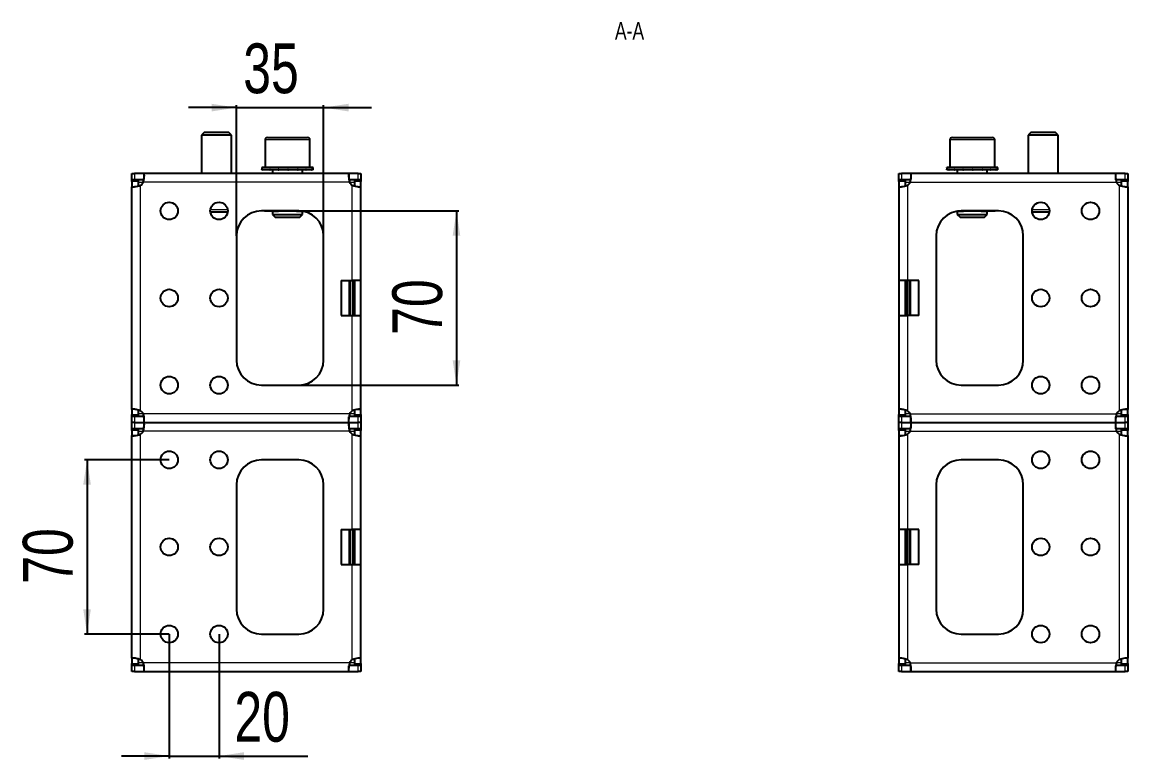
# Model space of a CAD drawing. Header units: millimetres. Extents: x 0 to 1334, y -57 to 590.
# Drawn here: x 890 to 1334.1, y 253.8 to 550.2 of the extents above; entities that cross this region are included whole.
import ezdxf

# ---------------------------------------------------------------- set-up
doc = ezdxf.new("R2010")
doc.units = ezdxf.units.MM
doc.layers.add('FORMAT', color=7, linetype='Continuous')
doc.styles.add('SLDTEXTSTYLE0', font='TXT', dxfattribs={"width": 0.75})
doc.dimstyles.new('SLDDIMSTYLE0', dxfattribs={"dimtxt": 20, "dimasz": 10, "dimexe": 0, "dimexo": 0.0625, "dimgap": 5, "dimtad": 2, "dimdec": 1, "dimrnd": 1e-09, "dimzin": 12, "dimdsep": 46, "dimtxsty": 'SLDTEXTSTYLE0', "dimsah": 1, "dimcen": 0.09, "dimadec": 0, "dimazin": 3, "dimtfac": 1, "dimtofl": 0, "dimtmove": 0, "dimatfit": 3, "dimfxl": 0, "dimfrac": 2, "dimtolj": 1, "dimtzin": 12, "dimarcsym": 0})
doc.dimstyles.new('SLDDIMSTYLE1', dxfattribs={"dimtxt": 20, "dimasz": 10, "dimexe": 0, "dimexo": 0.0625, "dimgap": 5, "dimtad": 2, "dimdec": 1, "dimrnd": 1e-09, "dimzin": 12, "dimdsep": 46, "dimtxsty": 'SLDTEXTSTYLE0', "dimsah": 1, "dimcen": 0.09, "dimadec": 0, "dimazin": 3, "dimtfac": 1, "dimtmove": 0, "dimatfit": 0, "dimfxl": 0, "dimfrac": 2, "dimtolj": 1, "dimtzin": 12, "dimarcsym": 0})

# ---------------------------------------------------------------- blocks, each defined once
blk = doc.blocks.new('_D_7')
at = {"layer": 'FORMAT'}
for p, q in [((1001.12, 474.39), (1065.47, 474.39)), ((1064.47, 474.39), (1064.47, 404.39)), ((1001.12, 404.39), (1065.47, 404.39))]:
    blk.add_line(p, q, dxfattribs=at)
for points in [[(1064.47, 474.39), (1062.93, 464.39), (1066.01, 464.39)], [(1064.47, 404.39), (1066.01, 414.39), (1062.93, 414.39)]]:
    blk.add_solid(points, dxfattribs=at)
at = {"layer": 'FORMAT', "insert": (1038.69, 424.61), "char_height": 20, "attachment_point": 1, "rotation": 90, "style": 'SLDTEXTSTYLE0'}
blk.add_mtext('70', dxfattribs=at)
blk = doc.blocks.new('_D_8')
at = {"layer": 'FORMAT'}
for p, q in [((976.11, 515.89), (956.88, 515.89)), ((976.11, 464.4), (976.11, 516.89)), ((976.11, 515.89), (1011.11, 515.89)), ((1011.11, 464.4), (1011.11, 516.89)), ((1011.11, 515.89), (1030.34, 515.89))]:
    blk.add_line(p, q, dxfattribs=at)
for points in [[(976.11, 515.89), (966.11, 517.43), (966.11, 514.35)], [(1011.11, 515.89), (1021.11, 514.35), (1021.11, 517.43)]]:
    blk.add_solid(points, dxfattribs=at)
at = {"layer": 'FORMAT', "insert": (978.83, 541.67), "char_height": 20, "attachment_point": 1, "style": 'SLDTEXTSTYLE0'}
blk.add_mtext('35', dxfattribs=at)
blk = doc.blocks.new('_D_9')
at = {"layer": 'FORMAT'}
for p, q in [((949.11, 304.38), (949.11, 254.38)), ((969.11, 304.38), (969.11, 254.38)), ((949.11, 255.38), (929.88, 255.38)), ((949.11, 255.38), (969.11, 255.38)), ((969.11, 255.38), (1004.83, 255.38))]:
    blk.add_line(p, q, dxfattribs=at)
for points in [[(949.11, 255.38), (939.11, 256.92), (939.11, 253.85)], [(969.11, 255.38), (979.11, 253.85), (979.11, 256.92)]]:
    blk.add_solid(points, dxfattribs=at)
at = {"layer": 'FORMAT', "insert": (975.27, 281.17), "char_height": 20, "attachment_point": 1, "style": 'SLDTEXTSTYLE0'}
blk.add_mtext('20', dxfattribs=at)
blk = doc.blocks.new('_D_10')
at = {"layer": 'FORMAT'}
for p, q in [((949.1, 374.39), (915.11, 374.39)), ((916.11, 374.39), (916.11, 304.39)), ((949.1, 304.39), (915.11, 304.39))]:
    blk.add_line(p, q, dxfattribs=at)
for points in [[(916.11, 374.39), (914.57, 364.39), (917.64, 364.39)], [(916.11, 304.39), (917.64, 314.39), (914.57, 314.39)]]:
    blk.add_solid(points, dxfattribs=at)
at = {"layer": 'FORMAT', "insert": (890.32, 324.61), "char_height": 20, "attachment_point": 1, "rotation": 90, "style": 'SLDTEXTSTYLE0'}
blk.add_mtext('70', dxfattribs=at)

msp = doc.modelspace()

# ---------------------------------------------------------------- linework, layer by layer
at = {"color": 7, "linetype": 'Continuous', "lineweight": 25}
for p, q in [((963.19, 505.89), (962.11, 504.82)), ((962.11, 504.82), (962.11, 489.39)), ((974.11, 504.82), (962.11, 504.82)), ((973.04, 505.89), (963.19, 505.89)), ((974.11, 504.82), (973.04, 505.89)), ((974.11, 489.39), (974.11, 504.82)), ((987.61, 502.89), (987.61, 491.89)), ((988.61, 503.89), (996.43, 503.89)), ((996.43, 503.89), (1004.61, 503.89)), ((1005.61, 491.89), (1005.61, 502.89)), ((1262.61, 502.89), (1262.61, 491.89)), ((1263.61, 503.89), (1271.14, 503.89)), ((1271.14, 503.89), (1279.61, 503.89)), ((1280.61, 491.89), (1280.61, 502.89)), ((1295.19, 505.89), (1294.11, 504.82)), ((1294.11, 504.82), (1294.11, 489.39)), ((1306.11, 504.82), (1294.11, 504.82)), ((1305.04, 505.89), (1295.19, 505.89)), ((1306.11, 504.82), (1305.04, 505.89)), ((1306.11, 489.39), (1306.11, 504.82)), ((934.11, 486.89), (934.11, 489.39)), ((934.11, 489.39), (935.22, 489.39)), ((938.94, 489.39), (935.22, 489.39)), ((1021.28, 489.39), (938.94, 489.39)), ((938.94, 489.39), (938.94, 487.18)), ((986.36, 491.89), (986.36, 490.89)), ((986.36, 491.89), (986.37, 491.89)), ((986.36, 490.89), (986.37, 490.89)), ((986.37, 491.89), (986.37, 491.64)), ((987.2, 491.89), (986.37, 491.89)), ((986.37, 490.89), (986.37, 491.14)), ((987.2, 490.89), (986.37, 490.89)), ((987.2, 491.89), (987.3, 491.89)), ((987.2, 490.89), (987.3, 490.89)), ((987.3, 491.89), (987.3, 491.64)), ((989.47, 491.89), (987.3, 491.89)), ((987.3, 490.89), (987.3, 491.14)), ((989.47, 490.89), (987.3, 490.89)), ((989.47, 491.89), (989.65, 491.89)), ((989.47, 490.89), (989.65, 490.89)), ((989.65, 491.89), (989.65, 491.64)), ((992.82, 491.89), (989.65, 491.89)), ((989.65, 490.89), (989.65, 491.14)), ((992.82, 490.89), (989.65, 490.89)), ((990.61, 490.89), (990.61, 489.39)), ((992.82, 491.89), (993.06, 491.89)), ((992.82, 490.89), (993.06, 490.89)), ((993.06, 491.89), (993.06, 491.64)), ((996.76, 491.89), (993.06, 491.89)), ((993.06, 490.89), (993.06, 491.14)), ((996.76, 490.89), (993.06, 490.89)), ((996.76, 491.89), (996.83, 491.89)), ((996.76, 490.89), (996.91, 490.89)), ((996.91, 490.89), (997.01, 490.89)), ((996.96, 491.89), (997.01, 491.89)), ((997.01, 491.89), (997.01, 491.64)), ((1000.67, 491.89), (997.01, 491.89)), ((997.01, 490.89), (997.01, 491.14)), ((1000.67, 490.89), (997.01, 490.89)), ((1000.67, 491.89), (1000.9, 491.89)), ((1000.67, 490.89), (1000.9, 490.89)), ((1000.9, 491.89), (1000.9, 491.64)), ((1003.96, 491.89), (1000.9, 491.89)), ((1000.9, 490.89), (1000.9, 491.14)), ((1003.96, 490.89), (1000.9, 490.89)), ((1002.61, 489.39), (1002.61, 490.89)), ((1003.96, 491.89), (1004.13, 491.89)), ((1003.96, 490.89), (1004.13, 490.89)), ((1004.13, 491.89), (1004.13, 491.64)), ((1006.14, 491.89), (1004.13, 491.89)), ((1004.13, 490.89), (1004.13, 491.14)), ((1006.14, 490.89), (1004.13, 490.89)), ((1006.14, 491.89), (1006.23, 491.89)), ((1006.14, 490.89), (1006.23, 490.89)), ((1006.23, 491.89), (1006.23, 491.64)), ((1006.86, 491.89), (1006.23, 491.89)), ((1006.23, 490.89), (1006.23, 491.14)), ((1006.86, 490.89), (1006.23, 490.89)), ((1006.86, 490.89), (1006.86, 491.89)), ((1021.28, 489.39), (1021.28, 486.89)), ((1025, 489.39), (1021.28, 489.39)), ((1025, 489.39), (1026.11, 489.39)), ((1026.11, 489.39), (1026.11, 486.89)), ((1242.11, 486.89), (1242.11, 489.39)), ((1242.11, 489.39), (1243.22, 489.39)), ((1246.94, 489.39), (1243.22, 489.39)), ((1329.28, 489.39), (1246.94, 489.39)), ((1246.94, 489.39), (1246.94, 487.18)), ((1261.36, 491.89), (1261.36, 490.89)), ((1261.36, 491.89), (1261.37, 491.89)), ((1261.36, 490.89), (1261.37, 490.89)), ((1261.37, 491.89), (1261.37, 491.64)), ((1262.2, 491.89), (1261.37, 491.89)), ((1261.37, 490.89), (1261.37, 491.14)), ((1262.2, 490.89), (1261.37, 490.89)), ((1262.2, 491.89), (1262.3, 491.89)), ((1262.2, 490.89), (1262.3, 490.89)), ((1262.3, 491.89), (1262.3, 491.64)), ((1264.46, 491.89), (1262.3, 491.89)), ((1262.3, 490.89), (1262.3, 491.14)), ((1264.46, 490.89), (1262.3, 490.89)), ((1264.46, 491.89), (1264.64, 491.89)), ((1264.46, 490.89), (1264.64, 490.89)), ((1264.64, 491.89), (1264.64, 491.64)), ((1267.82, 491.89), (1264.64, 491.89)), ((1264.64, 490.89), (1264.64, 491.14)), ((1267.82, 490.89), (1264.64, 490.89)), ((1265.61, 490.89), (1265.61, 489.39)), ((1267.82, 491.89), (1268.05, 491.89)), ((1267.82, 490.89), (1268.05, 490.89)), ((1268.05, 491.89), (1268.05, 491.64)), ((1271.75, 491.89), (1268.05, 491.89)), ((1268.05, 490.89), (1268.05, 491.14)), ((1271.75, 490.89), (1268.05, 490.89)), ((1271.75, 491.89), (1271.83, 491.89)), ((1271.75, 490.89), (1271.91, 490.89)), ((1271.91, 490.89), (1272, 490.89)), ((1271.95, 491.89), (1272, 491.89)), ((1272, 491.89), (1272, 491.64)), ((1275.66, 491.89), (1272, 491.89)), ((1272, 490.89), (1272, 491.14)), ((1275.66, 490.89), (1272, 490.89)), ((1275.66, 491.89), (1275.89, 491.89)), ((1275.66, 490.89), (1275.89, 490.89)), ((1275.89, 491.89), (1275.89, 491.64)), ((1278.96, 491.89), (1275.89, 491.89)), ((1275.89, 490.89), (1275.89, 491.14)), ((1278.96, 490.89), (1275.89, 490.89)), ((1277.61, 489.39), (1277.61, 490.89)), ((1278.96, 491.89), (1279.13, 491.89)), ((1278.96, 490.89), (1279.13, 490.89)), ((1279.13, 491.89), (1279.13, 491.64)), ((1281.13, 491.89), (1279.13, 491.89)), ((1279.13, 490.89), (1279.13, 491.14)), ((1281.13, 490.89), (1279.13, 490.89)), ((1281.13, 491.89), (1281.22, 491.89)), ((1281.13, 490.89), (1281.22, 490.89)), ((1281.22, 491.89), (1281.22, 491.64)), ((1281.86, 491.89), (1281.22, 491.89)), ((1281.22, 490.89), (1281.22, 491.14)), ((1281.86, 490.89), (1281.22, 490.89)), ((1281.86, 490.89), (1281.86, 491.89)), ((1329.28, 486.89), (1329.28, 489.39)), ((1333, 489.39), (1329.28, 489.39)), ((1333, 489.39), (1334.11, 489.39)), ((1334.11, 489.39), (1334.11, 486.89)), ((935.22, 486.89), (934.11, 486.89)), ((934.11, 486.89), (934.11, 486.79)), ((934.11, 486.79), (936.61, 486.79)), ((934.11, 486.18), (934.11, 486.79)), ((934.11, 486.18), (934.11, 484.12)), ((934.11, 394.67), (934.11, 484.12)), ((934.11, 484.12), (935.2, 484.12)), ((938.94, 486.89), (935.22, 486.89)), ((936.61, 486.79), (936.61, 486.18)), ((936.61, 486.18), (936.61, 484.36)), ((1025, 486.89), (1021.28, 486.89)), ((1023.61, 486.79), (1026.11, 486.79)), ((1023.61, 486.18), (1023.61, 486.79)), ((1023.61, 484.34), (1023.61, 486.18)), ((1026.11, 486.89), (1025, 486.89)), ((1026.11, 486.79), (1026.11, 486.89)), ((1026.11, 486.79), (1026.11, 486.18)), ((1026.11, 484.12), (1026.11, 486.18)), ((1026.11, 446.39), (1026.11, 484.12)), ((1243.22, 486.89), (1242.11, 486.89)), ((1242.11, 486.89), (1242.11, 486.79)), ((1242.11, 486.79), (1244.61, 486.79)), ((1242.11, 486.18), (1242.11, 486.79)), ((1242.11, 486.18), (1242.11, 484.12)), ((1242.11, 484.12), (1243.2, 484.12)), ((1242.11, 484.12), (1242.11, 446.39)), ((1246.94, 486.89), (1243.22, 486.89)), ((1244.61, 486.79), (1244.61, 486.18)), ((1244.61, 486.18), (1244.61, 484.36)), ((1333, 486.89), (1329.28, 486.89)), ((1331.61, 486.79), (1334.11, 486.79)), ((1331.61, 486.18), (1331.61, 486.79)), ((1331.61, 484.34), (1331.61, 486.18)), ((1334.11, 486.89), (1333, 486.89)), ((1334.11, 486.79), (1334.11, 486.89)), ((1334.11, 486.79), (1334.11, 486.18)), ((1334.11, 484.12), (1334.11, 486.18)), ((1334.11, 484.12), (1334.11, 394.67)), ((972.58, 473.89), (965.65, 473.89)), ((1001.11, 474.39), (986.11, 474.39)), ((987.78, 474.29), (987.76, 474.29)), ((987.78, 474.29), (987.78, 474.29)), ((987.88, 474.29), (987.78, 474.29)), ((987.88, 474.39), (987.88, 474.29)), ((991.14, 474.29), (987.88, 474.29)), ((990.61, 474.29), (990.61, 472.97)), ((990.61, 472.97), (991.69, 471.89)), ((990.61, 472.97), (996.47, 472.97)), ((991.14, 474.29), (993.04, 474.29)), ((991.69, 471.89), (996.5, 471.89)), ((993.59, 474.29), (993.04, 474.29)), ((999.63, 474.29), (993.59, 474.29)), ((996.47, 472.97), (1002.61, 472.97)), ((996.5, 471.89), (1001.54, 471.89)), ((1000.19, 474.29), (999.63, 474.29)), ((1000.19, 474.29), (1002.09, 474.29)), ((1001.54, 471.89), (1002.61, 472.97)), ((1002.52, 474.29), (1002.09, 474.29)), ((1002.61, 472.97), (1002.61, 474.28)), ((1265.61, 474.28), (1265.61, 472.97)), ((1265.61, 472.97), (1266.69, 471.89)), ((1265.61, 472.97), (1271.26, 472.97)), ((1266.14, 474.29), (1265.7, 474.29)), ((1266.14, 474.29), (1268.04, 474.29)), ((1266.69, 471.89), (1271.32, 471.89)), ((1282.11, 474.39), (1267.11, 474.39)), ((1268.59, 474.29), (1268.04, 474.29)), ((1274.63, 474.29), (1268.59, 474.29)), ((1271.26, 472.97), (1277.61, 472.97)), ((1271.32, 471.89), (1276.54, 471.89)), ((1275.19, 474.29), (1274.63, 474.29)), ((1275.19, 474.29), (1277.09, 474.29)), ((1276.54, 471.89), (1277.61, 472.97)), ((1280.34, 474.29), (1277.09, 474.29)), ((1277.61, 472.97), (1277.61, 474.29)), ((1280.34, 474.29), (1280.34, 474.39)), ((1280.44, 474.29), (1280.34, 474.29)), ((1280.46, 474.29), (1280.44, 474.29)), ((1280.44, 474.29), (1280.44, 474.29)), ((1302.58, 473.89), (1295.65, 473.89)), ((976.11, 464.39), (976.11, 414.39)), ((1011.11, 414.39), (1011.11, 464.39)), ((1257.11, 464.39), (1257.11, 414.39)), ((1292.11, 414.39), (1292.11, 464.39)), ((1018.11, 446.39), (1022.61, 446.39)), ((1018.11, 446.39), (1018.11, 432.39)), ((1026.11, 446.39), (1022.61, 446.39)), ((1023.61, 432.39), (1023.61, 446.39)), ((1026.11, 432.39), (1026.11, 446.39)), ((1245.61, 446.39), (1242.11, 446.39)), ((1242.11, 446.39), (1242.11, 432.39)), ((1244.61, 446.39), (1244.61, 432.39)), ((1250.11, 446.39), (1245.61, 446.39)), ((1250.11, 432.39), (1250.11, 446.39)), ((1018.11, 432.39), (1022.61, 432.39)), ((1022.61, 432.39), (1026.11, 432.39)), ((1026.11, 394.67), (1026.11, 432.39)), ((1242.11, 432.39), (1245.61, 432.39)), ((1242.11, 432.39), (1242.11, 394.67)), ((1250.11, 432.39), (1245.61, 432.39)), ((986.11, 404.39), (1001.11, 404.39)), ((1267.11, 404.39), (1282.11, 404.39)), ((934.11, 394.67), (934.11, 392.6)), ((934.11, 391.99), (934.11, 392.6)), ((936.61, 391.99), (934.11, 391.99)), ((934.11, 391.99), (934.11, 391.89)), ((934.11, 389.39), (934.11, 391.89)), ((934.11, 391.89), (935.22, 391.89)), ((935.22, 391.89), (938.94, 391.89)), ((936.61, 394.44), (936.61, 392.6)), ((936.61, 392.6), (936.61, 391.99)), ((938.94, 391.89), (938.94, 389.39)), ((1021.28, 391.89), (1025, 391.89)), ((1021.28, 389.39), (1021.28, 391.61)), ((1023.61, 392.6), (1023.61, 394.42)), ((1023.61, 391.99), (1023.61, 392.6)), ((1026.11, 391.99), (1023.61, 391.99)), ((1025, 391.89), (1026.11, 391.89)), ((1026.11, 394.67), (1025.02, 394.67)), ((1026.11, 392.6), (1026.11, 394.67)), ((1026.11, 392.6), (1026.11, 391.99)), ((1026.11, 391.89), (1026.11, 391.99)), ((1026.11, 391.89), (1026.11, 389.39)), ((1242.11, 394.67), (1242.11, 392.6)), ((1242.11, 391.99), (1242.11, 392.6)), ((1244.61, 391.99), (1242.11, 391.99)), ((1242.11, 391.99), (1242.11, 391.89)), ((1242.11, 389.39), (1242.11, 391.89)), ((1242.11, 391.89), (1243.22, 391.89)), ((1243.22, 391.89), (1246.94, 391.89)), ((1244.61, 394.44), (1244.61, 392.6)), ((1244.61, 392.6), (1244.61, 391.99)), ((1246.94, 389.39), (1246.94, 391.89)), ((1329.28, 391.89), (1333, 391.89)), ((1329.28, 389.39), (1329.28, 391.61)), ((1331.61, 392.6), (1331.61, 394.42)), ((1331.61, 391.99), (1331.61, 392.6)), ((1334.11, 391.99), (1331.61, 391.99)), ((1333, 391.89), (1334.11, 391.89)), ((1334.11, 394.67), (1333.02, 394.67)), ((1334.11, 392.6), (1334.11, 394.67)), ((1334.11, 392.6), (1334.11, 391.99)), ((1334.11, 391.89), (1334.11, 391.99)), ((1334.11, 391.89), (1334.11, 389.39)), ((935.22, 389.39), (934.11, 389.39)), ((934.11, 386.89), (934.11, 389.39)), ((935.22, 386.89), (934.11, 386.89)), ((934.11, 386.89), (934.11, 386.79)), ((934.11, 386.79), (936.61, 386.79)), ((934.11, 386.18), (934.11, 386.79)), ((935.22, 389.39), (938.94, 389.39)), ((938.94, 386.89), (935.22, 386.89)), ((936.61, 386.79), (936.61, 386.18)), ((938.94, 389.39), (1021.28, 389.39)), ((938.94, 389.39), (938.94, 387.18)), ((1021.28, 389.39), (1025, 389.39)), ((1021.28, 389.39), (1021.28, 386.89)), ((1025, 386.89), (1021.28, 386.89)), ((1023.61, 386.79), (1026.11, 386.79)), ((1023.61, 386.18), (1023.61, 386.79)), ((1026.11, 389.39), (1025, 389.39)), ((1026.11, 386.89), (1025, 386.89)), ((1026.11, 389.39), (1026.11, 386.89)), ((1026.11, 386.79), (1026.11, 386.89)), ((1026.11, 386.79), (1026.11, 386.18)), ((1243.22, 389.39), (1242.11, 389.39)), ((1242.11, 386.89), (1242.11, 389.39)), ((1243.22, 386.89), (1242.11, 386.89)), ((1242.11, 386.89), (1242.11, 386.79)), ((1242.11, 386.79), (1244.61, 386.79)), ((1242.11, 386.18), (1242.11, 386.79)), ((1243.22, 389.39), (1246.94, 389.39)), ((1246.94, 386.89), (1243.22, 386.89)), ((1244.61, 386.79), (1244.61, 386.18)), ((1246.94, 389.39), (1329.28, 389.39)), ((1246.94, 389.39), (1246.94, 387.18)), ((1329.28, 389.39), (1333, 389.39)), ((1329.28, 386.89), (1329.28, 389.39)), ((1333, 386.89), (1329.28, 386.89)), ((1331.61, 386.79), (1334.11, 386.79)), ((1331.61, 386.18), (1331.61, 386.79)), ((1334.11, 389.39), (1333, 389.39)), ((1334.11, 386.89), (1333, 386.89)), ((1334.11, 389.39), (1334.11, 386.89)), ((1334.11, 386.79), (1334.11, 386.89)), ((1334.11, 386.79), (1334.11, 386.18)), ((934.11, 386.18), (934.11, 384.12)), ((934.11, 294.67), (934.11, 384.12)), ((934.11, 384.12), (935.2, 384.12)), ((936.61, 386.18), (936.61, 384.36)), ((1023.61, 384.34), (1023.61, 386.18)), ((1026.11, 384.12), (1026.11, 386.18)), ((1026.11, 346.39), (1026.11, 384.12)), ((1242.11, 386.18), (1242.11, 384.12)), ((1242.11, 384.12), (1243.2, 384.12)), ((1242.11, 384.12), (1242.11, 346.39)), ((1244.61, 386.18), (1244.61, 384.36)), ((1331.61, 384.34), (1331.61, 386.18)), ((1334.11, 384.12), (1334.11, 386.18)), ((1334.11, 384.12), (1334.11, 294.67)), ((1001.11, 374.39), (986.11, 374.39)), ((1282.11, 374.39), (1267.11, 374.39)), ((976.11, 364.39), (976.11, 314.39)), ((1011.11, 314.39), (1011.11, 364.39)), ((1257.11, 364.39), (1257.11, 314.39)), ((1292.11, 314.39), (1292.11, 364.39)), ((1018.11, 346.39), (1022.61, 346.39)), ((1018.11, 346.39), (1018.11, 332.39)), ((1026.11, 346.39), (1022.61, 346.39)), ((1023.61, 332.39), (1023.61, 346.39)), ((1026.11, 332.39), (1026.11, 346.39)), ((1245.61, 346.39), (1242.11, 346.39)), ((1242.11, 346.39), (1242.11, 332.39)), ((1244.61, 346.39), (1244.61, 332.39)), ((1250.11, 346.39), (1245.61, 346.39)), ((1250.11, 332.39), (1250.11, 346.39)), ((1018.11, 332.39), (1022.61, 332.39)), ((1022.61, 332.39), (1026.11, 332.39)), ((1026.11, 294.67), (1026.11, 332.39)), ((1242.11, 332.39), (1245.61, 332.39)), ((1242.11, 332.39), (1242.11, 294.67)), ((1250.11, 332.39), (1245.61, 332.39)), ((986.11, 304.39), (1001.11, 304.39)), ((1267.11, 304.39), (1282.11, 304.39)), ((934.11, 294.67), (934.11, 292.6)), ((936.61, 294.44), (936.61, 292.6)), ((1023.61, 292.6), (1023.61, 294.42)), ((1026.11, 294.67), (1025.02, 294.67)), ((1026.11, 292.6), (1026.11, 294.67)), ((1242.11, 294.67), (1242.11, 292.6)), ((1244.61, 294.44), (1244.61, 292.6)), ((1331.61, 292.6), (1331.61, 294.42)), ((1334.11, 294.67), (1333.02, 294.67)), ((1334.11, 292.6), (1334.11, 294.67)), ((934.11, 291.99), (934.11, 292.6)), ((936.61, 291.99), (934.11, 291.99)), ((934.11, 291.99), (934.11, 291.89)), ((934.11, 289.39), (934.11, 291.89)), ((934.11, 291.89), (935.22, 291.89)), ((935.22, 289.39), (934.11, 289.39)), ((935.22, 291.89), (938.94, 291.89)), ((935.22, 289.39), (938.94, 289.39)), ((936.61, 292.6), (936.61, 291.99)), ((938.94, 291.89), (938.94, 289.39)), ((938.94, 289.39), (1021.28, 289.39)), ((1021.28, 291.89), (1025, 291.89)), ((1021.28, 289.39), (1021.28, 291.61)), ((1021.28, 289.39), (1025, 289.39)), ((1023.61, 291.99), (1023.61, 292.6)), ((1026.11, 291.99), (1023.61, 291.99)), ((1025, 291.89), (1026.11, 291.89)), ((1026.11, 289.39), (1025, 289.39)), ((1026.11, 292.6), (1026.11, 291.99)), ((1026.11, 291.89), (1026.11, 291.99)), ((1026.11, 291.89), (1026.11, 289.39)), ((1242.11, 291.99), (1242.11, 292.6)), ((1244.61, 291.99), (1242.11, 291.99)), ((1242.11, 291.99), (1242.11, 291.89)), ((1242.11, 289.39), (1242.11, 291.89)), ((1242.11, 291.89), (1243.22, 291.89)), ((1243.22, 289.39), (1242.11, 289.39)), ((1243.22, 291.89), (1246.94, 291.89)), ((1243.22, 289.39), (1246.94, 289.39)), ((1244.61, 292.6), (1244.61, 291.99)), ((1246.94, 289.39), (1246.94, 291.89)), ((1246.94, 289.39), (1329.28, 289.39)), ((1329.28, 291.89), (1333, 291.89)), ((1329.28, 289.39), (1329.28, 291.61)), ((1329.28, 289.39), (1333, 289.39)), ((1331.61, 291.99), (1331.61, 292.6)), ((1334.11, 291.99), (1331.61, 291.99)), ((1333, 291.89), (1334.11, 291.89)), ((1334.11, 289.39), (1333, 289.39)), ((1334.11, 292.6), (1334.11, 291.99)), ((1334.11, 291.89), (1334.11, 291.99)), ((1334.11, 291.89), (1334.11, 289.39))]:
    msp.add_line(p, q, dxfattribs=at)
at = {"color": 8, "linetype": 'Continuous', "lineweight": 18}
for p, q in [((996.4, 502.89), (987.61, 502.89)), ((1005.61, 502.89), (996.4, 502.89)), ((1271.08, 502.89), (1262.61, 502.89)), ((1280.61, 502.89), (1271.08, 502.89)), ((935.22, 489.39), (935.22, 486.89)), ((1025, 486.89), (1025, 489.39)), ((1243.22, 489.39), (1243.22, 486.89)), ((1333, 486.89), (1333, 489.39)), ((936.61, 486.18), (934.11, 486.18)), ((936.61, 485.89), (938.7, 485.89)), ((937.61, 394.11), (937.61, 484.67)), ((1021.52, 485.89), (938.7, 485.89)), ((1021.52, 485.89), (1023.61, 485.89)), ((1022.61, 446.39), (1022.61, 484.67)), ((1026.11, 486.18), (1023.61, 486.18)), ((1244.61, 486.18), (1242.11, 486.18)), ((1244.61, 485.89), (1246.7, 485.89)), ((1245.61, 484.67), (1245.61, 446.39)), ((1246.7, 485.89), (1329.52, 485.89)), ((1329.52, 485.89), (1331.61, 485.89)), ((1330.61, 484.67), (1330.61, 394.11)), ((1334.11, 486.18), (1331.61, 486.18)), ((965.65, 474.89), (972.58, 474.89)), ((993.04, 474.39), (993.04, 474.29)), ((993.59, 474.39), (993.59, 474.29)), ((999.63, 474.39), (999.63, 474.29)), ((1000.19, 474.39), (1000.19, 474.29)), ((1268.04, 474.39), (1268.04, 474.29)), ((1268.59, 474.39), (1268.59, 474.29)), ((1274.63, 474.39), (1274.63, 474.29)), ((1275.19, 474.39), (1275.19, 474.29)), ((1295.65, 474.89), (1302.58, 474.89)), ((1021.41, 432.39), (1021.41, 446.39)), ((1021.61, 446.39), (1021.61, 432.39)), ((1021.72, 432.39), (1021.72, 446.39)), ((1021.92, 446.39), (1021.92, 432.39)), ((1022.8, 432.39), (1022.8, 446.39)), ((1023, 446.39), (1023, 432.39)), ((1023.11, 432.39), (1023.11, 446.39)), ((1023.31, 446.39), (1023.31, 432.39)), ((1244.91, 432.39), (1244.91, 446.39)), ((1245.11, 446.39), (1245.11, 432.39)), ((1245.22, 432.39), (1245.22, 446.39)), ((1245.42, 446.39), (1245.42, 432.39)), ((1246.3, 432.39), (1246.3, 446.39)), ((1246.5, 446.39), (1246.5, 432.39)), ((1246.61, 432.39), (1246.61, 446.39)), ((1246.81, 446.39), (1246.81, 432.39)), ((1022.61, 394.11), (1022.61, 432.39)), ((1245.61, 432.39), (1245.61, 394.11)), ((934.11, 392.6), (936.61, 392.6)), ((935.22, 391.89), (935.22, 389.39)), ((938.7, 392.89), (936.61, 392.89)), ((1021.52, 392.89), (938.7, 392.89)), ((1023.61, 392.89), (1021.52, 392.89)), ((1023.61, 392.6), (1026.11, 392.6)), ((1025, 389.39), (1025, 391.89)), ((1242.11, 392.6), (1244.61, 392.6)), ((1243.22, 391.89), (1243.22, 389.39)), ((1246.7, 392.89), (1244.61, 392.89)), ((1246.7, 392.89), (1329.52, 392.89)), ((1331.61, 392.89), (1329.52, 392.89)), ((1331.61, 392.6), (1334.11, 392.6)), ((1333, 389.39), (1333, 391.89)), ((935.22, 389.39), (935.22, 386.89)), ((1025, 386.89), (1025, 389.39)), ((1243.22, 389.39), (1243.22, 386.89)), ((1333, 386.89), (1333, 389.39)), ((936.61, 386.18), (934.11, 386.18)), ((936.61, 385.89), (938.7, 385.89)), ((937.61, 294.11), (937.61, 384.67)), ((1021.52, 385.89), (938.7, 385.89)), ((1021.52, 385.89), (1023.61, 385.89)), ((1022.61, 346.39), (1022.61, 384.67)), ((1026.11, 386.18), (1023.61, 386.18)), ((1244.61, 386.18), (1242.11, 386.18)), ((1244.61, 385.89), (1246.7, 385.89)), ((1245.61, 384.67), (1245.61, 346.39)), ((1246.7, 385.89), (1329.52, 385.89)), ((1329.52, 385.89), (1331.61, 385.89)), ((1330.61, 384.67), (1330.61, 294.11)), ((1334.11, 386.18), (1331.61, 386.18)), ((1021.41, 332.39), (1021.41, 346.39)), ((1021.61, 346.39), (1021.61, 332.39)), ((1021.72, 332.39), (1021.72, 346.39)), ((1021.92, 346.39), (1021.92, 332.39)), ((1022.8, 332.39), (1022.8, 346.39)), ((1023, 346.39), (1023, 332.39)), ((1023.11, 332.39), (1023.11, 346.39)), ((1023.31, 346.39), (1023.31, 332.39)), ((1244.91, 332.39), (1244.91, 346.39)), ((1245.11, 346.39), (1245.11, 332.39)), ((1245.22, 332.39), (1245.22, 346.39)), ((1245.42, 346.39), (1245.42, 332.39)), ((1246.3, 332.39), (1246.3, 346.39)), ((1246.5, 346.39), (1246.5, 332.39)), ((1246.61, 332.39), (1246.61, 346.39)), ((1246.81, 346.39), (1246.81, 332.39)), ((1022.61, 294.11), (1022.61, 332.39)), ((1245.61, 332.39), (1245.61, 294.11)), ((934.11, 292.6), (936.61, 292.6)), ((935.22, 291.89), (935.22, 289.39)), ((938.7, 292.89), (936.61, 292.89)), ((1021.52, 292.89), (938.7, 292.89)), ((1023.61, 292.89), (1021.52, 292.89)), ((1023.61, 292.6), (1026.11, 292.6)), ((1025, 289.39), (1025, 291.89)), ((1242.11, 292.6), (1244.61, 292.6)), ((1243.22, 291.89), (1243.22, 289.39)), ((1246.7, 292.89), (1244.61, 292.89)), ((1246.7, 292.89), (1329.52, 292.89)), ((1331.61, 292.89), (1329.52, 292.89)), ((1331.61, 292.6), (1334.11, 292.6)), ((1333, 289.39), (1333, 291.89))]:
    msp.add_line(p, q, dxfattribs=at)
at = {"color": 7, "linetype": 'Continuous', "lineweight": 25}
for centre in [(949.11, 474.39), (969.11, 474.39), (1299.11, 474.39), (1319.11, 474.39), (949.11, 439.39), (969.11, 439.39), (1299.11, 439.39), (1319.11, 439.39), (949.11, 404.39), (969.11, 404.39), (1299.11, 404.39), (1319.11, 404.39), (949.11, 374.39), (969.11, 374.39), (1299.11, 374.39), (1319.11, 374.39), (949.11, 339.39), (969.11, 339.39), (1299.11, 339.39), (1319.11, 339.39), (949.11, 304.39), (969.11, 304.39), (1299.11, 304.39), (1319.11, 304.39)]:
    msp.add_circle(centre, 3.5, dxfattribs=at)
for centre, radius, start, end in [((988.61, 502.89), 1, 90, 180), ((1004.61, 502.89), 1, 0, 90), ((1263.61, 502.89), 1, 90, 180), ((1279.61, 502.89), 1, 0, 90), ((935.61, 487.54), 3.5, 304.8499, 331.8729), ((1024.61, 487.54), 3.5, 208.1271, 235.1501), ((1243.61, 487.54), 3.5, 304.8499, 331.8729), ((1332.61, 487.54), 3.5, 208.1271, 235.1501), ((986.11, 464.39), 10, 90, 180), ((1001.11, 464.39), 10, 360, 90), ((1267.11, 464.39), 10, 90, 180), ((1282.11, 464.39), 10, 0, 90), ((986.11, 414.39), 10, 180, 270), ((1001.11, 414.39), 10, 270, 0), ((1267.11, 414.39), 10, 180, 270), ((1282.11, 414.39), 10, 270, 0), ((935.61, 391.24), 3.5, 28.1271, 55.1501), ((1024.61, 391.24), 3.5, 124.8499, 151.8729), ((1243.61, 391.24), 3.5, 28.1271, 55.1501), ((1332.61, 391.24), 3.5, 124.8499, 151.8729), ((935.61, 387.54), 3.5, 304.8499, 331.8729), ((1024.61, 387.54), 3.5, 208.1271, 235.1501), ((1243.61, 387.54), 3.5, 304.8499, 331.8729), ((1332.61, 387.54), 3.5, 208.1271, 235.1501), ((986.11, 364.39), 10, 90, 180), ((1001.11, 364.39), 10, 360, 90), ((1267.11, 364.39), 10, 90, 180), ((1282.11, 364.39), 10, 0, 90), ((986.11, 314.39), 10, 180, 270), ((1001.11, 314.39), 10, 270, 0), ((1267.11, 314.39), 10, 180, 270), ((1282.11, 314.39), 10, 270, 0), ((935.61, 291.24), 3.5, 28.1271, 55.1501), ((1024.61, 291.24), 3.5, 124.8499, 151.8729), ((1243.61, 291.24), 3.5, 28.1271, 55.1501), ((1332.61, 291.24), 3.5, 124.8499, 151.8729)]:
    msp.add_arc(centre, radius, start, end, dxfattribs=at)
for points, knots in [([(938.7, 485.89), (938.75, 486.15), (938.85, 486.64), (939, 487.46), (939.1, 488.17), (939.12, 488.74), (939.1, 489.1), (939.04, 489.34), (938.98, 489.37), (938.94, 489.39)], [0, 0, 0, 0, 0.144067, 0.271276, 0.474907, 0.597997, 0.726338, 0.860245, 1, 1, 1, 1]), ([(986.37, 491.64), (986.37, 491.68), (986.37, 491.75), (986.36, 491.83), (986.36, 491.87), (986.36, 491.89)], [0, 0, 0, 0, 0.499981, 0.749988, 1, 1, 1, 1]), ([(986.36, 490.89), (986.36, 490.91), (986.36, 490.95), (986.37, 491.04), (986.37, 491.1), (986.37, 491.14)], [0, 0, 0, 0, 0.25014, 0.50028, 1, 1, 1, 1]), ([(987.3, 491.64), (987.28, 491.68), (987.26, 491.75), (987.22, 491.83), (987.21, 491.87), (987.2, 491.89)], [0, 0, 0, 0, 0.499981, 0.749988, 1, 1, 1, 1]), ([(987.2, 490.89), (987.21, 490.91), (987.22, 490.95), (987.26, 491.04), (987.28, 491.1), (987.3, 491.14)], [0, 0, 0, 0, 0.2501401, 0.5002802, 1, 1, 1, 1]), ([(989.65, 491.64), (989.62, 491.68), (989.57, 491.75), (989.51, 491.83), (989.48, 491.87), (989.47, 491.89)], [0, 0, 0, 0, 0.499981, 0.749988, 1, 1, 1, 1]), ([(989.47, 490.89), (989.48, 490.91), (989.51, 490.95), (989.57, 491.04), (989.62, 491.1), (989.65, 491.14)], [0, 0, 0, 0, 0.25014, 0.50028, 1, 1, 1, 1]), ([(993.06, 491.64), (993.02, 491.68), (992.96, 491.75), (992.88, 491.83), (992.84, 491.87), (992.82, 491.89)], [0, 0, 0, 0, 0.499981, 0.749988, 1, 1, 1, 1]), ([(992.82, 490.89), (992.84, 490.91), (992.88, 490.95), (992.96, 491.04), (993.02, 491.1), (993.06, 491.14)], [0, 0, 0, 0, 0.25014, 0.50028, 1, 1, 1, 1]), ([(997.01, 491.64), (996.97, 491.68), (996.9, 491.75), (996.82, 491.83), (996.78, 491.87), (996.76, 491.89)], [0, 0, 0, 0, 0.499981, 0.749988, 1, 1, 1, 1]), ([(996.76, 490.89), (996.78, 490.91), (996.82, 490.95), (996.9, 491.04), (996.97, 491.1), (997.01, 491.14)], [0, 0, 0, 0, 0.25014, 0.50028, 1, 1, 1, 1]), ([(997.01, 491.64), (996.99, 491.71), (996.96, 491.84), (996.92, 491.88), (996.91, 491.89)], [0, 0, 0, 0, 0.5617942, 1, 1, 1, 1]), ([(997.01, 491.14), (996.99, 491.07), (996.96, 490.94), (996.92, 490.91), (996.91, 490.89)], [0, 0, 0, 0, 0.561794, 1, 1, 1, 1]), ([(1000.9, 491.64), (1000.86, 491.68), (1000.8, 491.75), (1000.73, 491.83), (1000.69, 491.87), (1000.67, 491.89)], [0, 0, 0, 0, 0.4999808, 0.7499881, 1, 1, 1, 1]), ([(1000.67, 490.89), (1000.69, 490.91), (1000.73, 490.95), (1000.8, 491.04), (1000.86, 491.1), (1000.9, 491.14)], [0, 0, 0, 0, 0.25014, 0.50028, 1, 1, 1, 1]), ([(1004.13, 491.64), (1004.1, 491.68), (1004.06, 491.75), (1004, 491.83), (1003.98, 491.87), (1003.96, 491.89)], [0, 0, 0, 0, 0.499981, 0.749988, 1, 1, 1, 1]), ([(1003.96, 490.89), (1003.98, 490.91), (1004, 490.95), (1004.06, 491.04), (1004.1, 491.1), (1004.13, 491.14)], [0, 0, 0, 0, 0.25014, 0.50028, 1, 1, 1, 1]), ([(1006.23, 491.64), (1006.21, 491.68), (1006.19, 491.75), (1006.16, 491.83), (1006.14, 491.87), (1006.14, 491.89)], [0, 0, 0, 0, 0.499981, 0.749988, 1, 1, 1, 1]), ([(1006.14, 490.89), (1006.14, 490.91), (1006.16, 490.95), (1006.19, 491.04), (1006.21, 491.1), (1006.23, 491.14)], [0, 0, 0, 0, 0.25014, 0.50028, 1, 1, 1, 1]), ([(1021.28, 489.39), (1021.25, 489.37), (1021.19, 489.33), (1021.12, 488.98), (1021.1, 488.31), (1021.24, 487.2), (1021.43, 486.34), (1021.52, 485.89)], [0, 0, 0, 0, 0.16069, 0.301312, 0.521951, 0.753573, 1, 1, 1, 1]), ([(1246.7, 485.89), (1246.75, 486.15), (1246.85, 486.64), (1247, 487.46), (1247.1, 488.17), (1247.12, 488.74), (1247.1, 489.1), (1247.04, 489.34), (1246.98, 489.37), (1246.94, 489.39)], [0, 0, 0, 0, 0.144067, 0.271276, 0.474907, 0.597997, 0.726338, 0.860245, 1, 1, 1, 1]), ([(1261.37, 491.64), (1261.37, 491.68), (1261.37, 491.75), (1261.36, 491.83), (1261.36, 491.87), (1261.36, 491.89)], [0, 0, 0, 0, 0.4999808, 0.7499881, 1, 1, 1, 1]), ([(1261.36, 490.89), (1261.36, 490.91), (1261.36, 490.95), (1261.37, 491.04), (1261.37, 491.1), (1261.37, 491.14)], [0, 0, 0, 0, 0.25014, 0.50028, 1, 1, 1, 1]), ([(1262.3, 491.64), (1262.28, 491.68), (1262.25, 491.75), (1262.22, 491.83), (1262.2, 491.87), (1262.2, 491.89)], [0, 0, 0, 0, 0.499981, 0.749988, 1, 1, 1, 1]), ([(1262.2, 490.89), (1262.2, 490.91), (1262.22, 490.95), (1262.25, 491.04), (1262.28, 491.1), (1262.3, 491.14)], [0, 0, 0, 0, 0.2501401, 0.5002802, 1, 1, 1, 1]), ([(1264.64, 491.64), (1264.61, 491.68), (1264.57, 491.75), (1264.51, 491.83), (1264.48, 491.87), (1264.46, 491.89)], [0, 0, 0, 0, 0.499981, 0.749988, 1, 1, 1, 1]), ([(1264.46, 490.89), (1264.48, 490.91), (1264.51, 490.95), (1264.57, 491.04), (1264.61, 491.1), (1264.64, 491.14)], [0, 0, 0, 0, 0.25014, 0.50028, 1, 1, 1, 1]), ([(1268.05, 491.64), (1268.01, 491.68), (1267.95, 491.75), (1267.88, 491.83), (1267.84, 491.87), (1267.82, 491.89)], [0, 0, 0, 0, 0.499981, 0.749988, 1, 1, 1, 1]), ([(1267.82, 490.89), (1267.84, 490.91), (1267.88, 490.95), (1267.95, 491.04), (1268.01, 491.1), (1268.05, 491.14)], [0, 0, 0, 0, 0.25014, 0.50028, 1, 1, 1, 1]), ([(1272, 491.64), (1271.96, 491.68), (1271.9, 491.75), (1271.81, 491.83), (1271.77, 491.87), (1271.75, 491.89)], [0, 0, 0, 0, 0.499981, 0.749988, 1, 1, 1, 1]), ([(1271.75, 490.89), (1271.77, 490.91), (1271.81, 490.95), (1271.9, 491.04), (1271.96, 491.1), (1272, 491.14)], [0, 0, 0, 0, 0.25014, 0.50028, 1, 1, 1, 1]), ([(1272, 491.64), (1271.98, 491.71), (1271.95, 491.84), (1271.92, 491.88), (1271.91, 491.89)], [0, 0, 0, 0, 0.561794, 1, 1, 1, 1]), ([(1272, 491.14), (1271.98, 491.07), (1271.95, 490.94), (1271.92, 490.91), (1271.91, 490.89)], [0, 0, 0, 0, 0.561794, 1, 1, 1, 1]), ([(1275.89, 491.64), (1275.85, 491.68), (1275.8, 491.75), (1275.72, 491.83), (1275.68, 491.87), (1275.66, 491.89)], [0, 0, 0, 0, 0.499981, 0.749988, 1, 1, 1, 1]), ([(1275.66, 490.89), (1275.68, 490.91), (1275.72, 490.95), (1275.8, 491.04), (1275.85, 491.1), (1275.89, 491.14)], [0, 0, 0, 0, 0.25014, 0.50028, 1, 1, 1, 1]), ([(1279.13, 491.64), (1279.1, 491.68), (1279.06, 491.75), (1279, 491.83), (1278.97, 491.87), (1278.96, 491.89)], [0, 0, 0, 0, 0.499981, 0.749988, 1, 1, 1, 1]), ([(1278.96, 490.89), (1278.97, 490.91), (1279, 490.95), (1279.06, 491.04), (1279.1, 491.1), (1279.13, 491.14)], [0, 0, 0, 0, 0.25014, 0.50028, 1, 1, 1, 1]), ([(1281.22, 491.64), (1281.21, 491.68), (1281.19, 491.75), (1281.16, 491.83), (1281.14, 491.87), (1281.13, 491.89)], [0, 0, 0, 0, 0.499981, 0.749988, 1, 1, 1, 1]), ([(1281.13, 490.89), (1281.14, 490.91), (1281.16, 490.95), (1281.19, 491.04), (1281.21, 491.1), (1281.22, 491.14)], [0, 0, 0, 0, 0.25014, 0.50028, 1, 1, 1, 1]), ([(1329.28, 489.39), (1329.25, 489.37), (1329.19, 489.33), (1329.12, 488.98), (1329.1, 488.31), (1329.24, 487.2), (1329.43, 486.34), (1329.52, 485.89)], [0, 0, 0, 0, 0.16069, 0.301312, 0.521951, 0.753573, 1, 1, 1, 1]), ([(934.11, 484.12), (934.14, 484.1), (934.18, 484.07), (934.58, 484.06), (935.29, 484.1), (936.39, 484.31), (937.2, 484.55), (937.61, 484.67)], [0, 0, 0, 0, 0.17084, 0.319217, 0.548103, 0.767822, 1, 1, 1, 1]), ([(1022.61, 484.67), (1023.07, 484.54), (1023.87, 484.33), (1024.78, 484.13), (1025.37, 484.06), (1025.77, 484.04), (1026.06, 484.06), (1026.09, 484.1), (1026.11, 484.12)], [0, 0, 0, 0, 0.2541487, 0.4482127, 0.5749082, 0.7088724, 0.8504677, 1, 1, 1, 1]), ([(1242.11, 484.12), (1242.14, 484.1), (1242.18, 484.07), (1242.58, 484.06), (1243.29, 484.1), (1244.39, 484.31), (1245.2, 484.55), (1245.61, 484.67)], [0, 0, 0, 0, 0.17084, 0.319217, 0.548103, 0.767822, 1, 1, 1, 1]), ([(1330.61, 484.67), (1331.07, 484.54), (1331.87, 484.33), (1332.78, 484.13), (1333.37, 484.06), (1333.77, 484.04), (1334.06, 484.06), (1334.09, 484.1), (1334.11, 484.12)], [0, 0, 0, 0, 0.254149, 0.448213, 0.574908, 0.708872, 0.850468, 1, 1, 1, 1]), ([(987.76, 474.29), (987.72, 474.3), (987.64, 474.3), (987.5, 474.33), (987.42, 474.38), (987.4, 474.39)], [0, 0, 0, 0, 0.418107, 0.837733, 1, 1, 1, 1]), ([(991.14, 474.29), (991.07, 474.29), (990.95, 474.3), (990.89, 474.36), (990.86, 474.39)], [0, 0, 0, 0, 0.594904, 1, 1, 1, 1]), ([(1277.36, 474.39), (1277.34, 474.37), (1277.29, 474.31), (1277.19, 474.29), (1277.11, 474.29), (1277.09, 474.29)], [0, 0, 0, 0, 0.319957, 0.82406, 1, 1, 1, 1]), ([(1280.82, 474.39), (1280.78, 474.37), (1280.68, 474.32), (1280.55, 474.3), (1280.49, 474.3), (1280.46, 474.29)], [0, 0, 0, 0, 0.34226, 0.727317, 1, 1, 1, 1]), ([(937.61, 394.11), (937.15, 394.24), (936.35, 394.46), (935.44, 394.65), (934.85, 394.72), (934.45, 394.74), (934.17, 394.73), (934.13, 394.69), (934.11, 394.67)], [0, 0, 0, 0, 0.254149, 0.448213, 0.574908, 0.708872, 0.850468, 1, 1, 1, 1]), ([(938.94, 389.39), (938.97, 389.41), (939.03, 389.45), (939.1, 389.81), (939.12, 390.47), (938.98, 391.58), (938.8, 392.45), (938.7, 392.89)], [0, 0, 0, 0, 0.16069, 0.301312, 0.521951, 0.753573, 1, 1, 1, 1]), ([(1021.52, 392.89), (1021.47, 392.63), (1021.37, 392.14), (1021.22, 391.32), (1021.12, 390.61), (1021.11, 390.05), (1021.13, 389.69), (1021.18, 389.44), (1021.25, 389.41), (1021.28, 389.39)], [0, 0, 0, 0, 0.144067, 0.271276, 0.474907, 0.597997, 0.726338, 0.860245, 1, 1, 1, 1]), ([(1026.11, 394.67), (1026.09, 394.68), (1026.04, 394.71), (1025.64, 394.72), (1024.93, 394.68), (1023.83, 394.47), (1023.03, 394.23), (1022.61, 394.11)], [0, 0, 0, 0, 0.17084, 0.319217, 0.548103, 0.767822, 1, 1, 1, 1]), ([(1245.61, 394.11), (1245.15, 394.24), (1244.35, 394.46), (1243.44, 394.65), (1242.85, 394.72), (1242.45, 394.74), (1242.17, 394.73), (1242.13, 394.69), (1242.11, 394.67)], [0, 0, 0, 0, 0.254149, 0.448213, 0.574908, 0.708872, 0.850468, 1, 1, 1, 1]), ([(1246.94, 389.39), (1246.97, 389.41), (1247.03, 389.45), (1247.1, 389.81), (1247.12, 390.47), (1246.98, 391.58), (1246.8, 392.45), (1246.7, 392.89)], [0, 0, 0, 0, 0.16069, 0.301312, 0.521951, 0.753573, 1, 1, 1, 1]), ([(1329.52, 392.89), (1329.47, 392.63), (1329.37, 392.14), (1329.22, 391.32), (1329.12, 390.61), (1329.11, 390.05), (1329.13, 389.69), (1329.18, 389.44), (1329.25, 389.41), (1329.28, 389.39)], [0, 0, 0, 0, 0.144067, 0.271276, 0.474907, 0.597997, 0.726338, 0.860245, 1, 1, 1, 1]), ([(1334.11, 394.67), (1334.09, 394.68), (1334.04, 394.71), (1333.64, 394.72), (1332.93, 394.68), (1331.83, 394.47), (1331.03, 394.23), (1330.61, 394.11)], [0, 0, 0, 0, 0.17084, 0.319217, 0.548103, 0.767822, 1, 1, 1, 1]), ([(938.7, 385.89), (938.75, 386.15), (938.85, 386.64), (939, 387.46), (939.1, 388.17), (939.12, 388.74), (939.1, 389.1), (939.04, 389.34), (938.98, 389.37), (938.94, 389.39)], [0, 0, 0, 0, 0.144067, 0.271276, 0.474907, 0.597997, 0.726338, 0.860245, 1, 1, 1, 1]), ([(1021.28, 389.39), (1021.25, 389.37), (1021.19, 389.33), (1021.12, 388.98), (1021.1, 388.31), (1021.24, 387.2), (1021.43, 386.34), (1021.52, 385.89)], [0, 0, 0, 0, 0.16069, 0.301312, 0.521951, 0.753573, 1, 1, 1, 1]), ([(1246.7, 385.89), (1246.75, 386.15), (1246.85, 386.64), (1247, 387.46), (1247.1, 388.17), (1247.12, 388.74), (1247.1, 389.1), (1247.04, 389.34), (1246.98, 389.37), (1246.94, 389.39)], [0, 0, 0, 0, 0.144067, 0.271276, 0.474907, 0.597997, 0.726338, 0.860245, 1, 1, 1, 1]), ([(1329.28, 389.39), (1329.25, 389.37), (1329.19, 389.33), (1329.12, 388.98), (1329.1, 388.31), (1329.24, 387.2), (1329.43, 386.34), (1329.52, 385.89)], [0, 0, 0, 0, 0.16069, 0.301312, 0.521951, 0.753573, 1, 1, 1, 1]), ([(934.11, 384.12), (934.14, 384.1), (934.18, 384.07), (934.58, 384.06), (935.29, 384.1), (936.39, 384.31), (937.2, 384.55), (937.61, 384.67)], [0, 0, 0, 0, 0.17084, 0.319217, 0.548103, 0.767822, 1, 1, 1, 1]), ([(1022.61, 384.67), (1023.07, 384.54), (1023.87, 384.33), (1024.78, 384.13), (1025.37, 384.06), (1025.77, 384.04), (1026.06, 384.06), (1026.09, 384.1), (1026.11, 384.12)], [0, 0, 0, 0, 0.2541487, 0.4482127, 0.5749082, 0.7088724, 0.8504677, 1, 1, 1, 1]), ([(1242.11, 384.12), (1242.14, 384.1), (1242.18, 384.07), (1242.58, 384.06), (1243.29, 384.1), (1244.39, 384.31), (1245.2, 384.55), (1245.61, 384.67)], [0, 0, 0, 0, 0.17084, 0.319217, 0.548103, 0.767822, 1, 1, 1, 1]), ([(1330.61, 384.67), (1331.07, 384.54), (1331.87, 384.33), (1332.78, 384.13), (1333.37, 384.06), (1333.77, 384.04), (1334.06, 384.06), (1334.09, 384.1), (1334.11, 384.12)], [0, 0, 0, 0, 0.254149, 0.448213, 0.574908, 0.708872, 0.850468, 1, 1, 1, 1]), ([(937.61, 294.11), (937.15, 294.24), (936.35, 294.46), (935.44, 294.65), (934.85, 294.72), (934.45, 294.74), (934.17, 294.73), (934.13, 294.69), (934.11, 294.67)], [0, 0, 0, 0, 0.254149, 0.448213, 0.574908, 0.708872, 0.850468, 1, 1, 1, 1]), ([(1026.11, 294.67), (1026.09, 294.68), (1026.04, 294.71), (1025.64, 294.72), (1024.93, 294.68), (1023.83, 294.47), (1023.03, 294.23), (1022.61, 294.11)], [0, 0, 0, 0, 0.17084, 0.319217, 0.548103, 0.767822, 1, 1, 1, 1]), ([(1245.61, 294.11), (1245.15, 294.24), (1244.35, 294.46), (1243.44, 294.65), (1242.85, 294.72), (1242.45, 294.74), (1242.17, 294.73), (1242.13, 294.69), (1242.11, 294.67)], [0, 0, 0, 0, 0.254149, 0.448213, 0.574908, 0.708872, 0.850468, 1, 1, 1, 1]), ([(1334.11, 294.67), (1334.09, 294.68), (1334.04, 294.71), (1333.64, 294.72), (1332.93, 294.68), (1331.83, 294.47), (1331.03, 294.23), (1330.61, 294.11)], [0, 0, 0, 0, 0.17084, 0.319217, 0.548103, 0.767822, 1, 1, 1, 1]), ([(938.94, 289.39), (938.97, 289.41), (939.03, 289.45), (939.1, 289.81), (939.12, 290.47), (938.98, 291.58), (938.8, 292.45), (938.7, 292.89)], [0, 0, 0, 0, 0.16069, 0.301312, 0.521951, 0.753573, 1, 1, 1, 1]), ([(1021.52, 292.89), (1021.47, 292.63), (1021.37, 292.14), (1021.22, 291.32), (1021.12, 290.61), (1021.11, 290.05), (1021.13, 289.69), (1021.18, 289.44), (1021.25, 289.41), (1021.28, 289.39)], [0, 0, 0, 0, 0.144067, 0.271276, 0.474907, 0.597997, 0.726338, 0.860245, 1, 1, 1, 1]), ([(1246.94, 289.39), (1246.97, 289.41), (1247.03, 289.45), (1247.1, 289.81), (1247.12, 290.47), (1246.98, 291.58), (1246.8, 292.45), (1246.7, 292.89)], [0, 0, 0, 0, 0.16069, 0.301312, 0.521951, 0.753573, 1, 1, 1, 1]), ([(1329.52, 292.89), (1329.47, 292.63), (1329.37, 292.14), (1329.22, 291.32), (1329.12, 290.61), (1329.11, 290.05), (1329.13, 289.69), (1329.18, 289.44), (1329.25, 289.41), (1329.28, 289.39)], [0, 0, 0, 0, 0.144067, 0.271276, 0.474907, 0.597997, 0.726338, 0.860245, 1, 1, 1, 1])]:
    msp.add_open_spline(points, degree=3, knots=knots, dxfattribs=at)

# ---------------------------------------------------------------- texts
at = {"layer": 'FORMAT', "insert": (1133.97, 550.24), "char_height": 7, "attachment_point": 2, "style": 'SLDTEXTSTYLE0'}
msp.add_mtext('A-A', dxfattribs=at)

# ---------------------------------------------------------------- dimensions: what is measured, and where the dimension line sits
at = {"layer": 'FORMAT'}
for base, p1, p2, picture, middle in [((1011.11, 515.89), (976.11, 464.39), (1011.11, 464.39), '_D_8', (993.61, 515.89)), ((969.11, 255.38), (949.11, 304.39), (969.11, 304.39), '_D_9', (990.05, 255.38))]:
    dim = msp.add_linear_dim(base=base, p1=p1, p2=p2, dimstyle='SLDDIMSTYLE1', dxfattribs=at)
    dim.commit()
    dim.dimension.update_dxf_attribs({"geometry": picture, "text_midpoint": middle, "dimtype": 160})
for base, p1, p2, picture, middle in [((1064.47, 404.39), (1001.11, 474.39), (1001.11, 404.39), '_D_7', (1064.47, 439.39)), ((916.11, 304.39), (949.11, 374.39), (949.11, 304.39), '_D_10', (916.11, 339.39))]:
    dim = msp.add_linear_dim(base=base, p1=p1, p2=p2, angle=90, dimstyle='SLDDIMSTYLE0', dxfattribs=at)
    dim.commit()
    dim.dimension.update_dxf_attribs({"geometry": picture, "text_midpoint": middle, "dimtype": 160})

doc.saveas('drawing.dxf')
